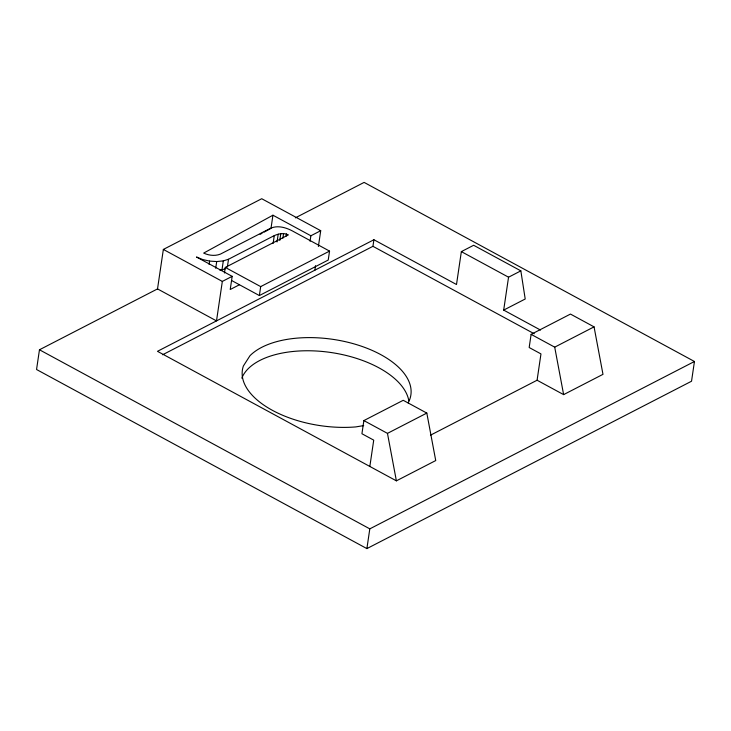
<?xml version="1.0" encoding="UTF-8"?>
<svg xmlns="http://www.w3.org/2000/svg" width="731" height="731" viewBox="0 0 731 731"><rect width="100%" height="100%" fill="white"/><g stroke="black" fill="none" stroke-linecap="round" stroke-linejoin="round"><path stroke-width="1.1" d="M318.387 246.493L320.717 230.704L261.725 198.722L163.351 249.435L157.521 288.909L39.465 349.774L36.55 369.511L366.889 548.597L691.535 381.226L694.45 361.489L364.111 182.403L295.342 217.856M209.112 264.439L209.605 261.086L216.705 261.552L223.311 260.885L228.511 259.249L274.271 235.601C278.584 233.719 284.048 232.595 288.389 234.889L225.294 267.418L224.472 273.01M215.718 268.268L216.705 261.552M219.793 270.059L221.996 269.83L223.311 260.885M209.605 261.086L202.651 259.523L196.502 257.01L232.175 276.345L222.334 281.417L216.504 320.891L157.521 288.909M227.35 267.08L228.511 259.249M232.175 276.345L230.228 289.503L239.311 284.825M231.837 280.631L259.368 295.552L260.684 286.607L329.553 251.099L294.164 231.91C286.936 227.725 277.405 224.545 269.538 228.785L220.406 254.114C215.015 256.261 208.838 255.484 203.666 253.09L272.937 215.206L310.876 235.775L320.717 230.704M272.937 215.206L271 228.364L264.046 232.166M273.12 243.432L274.271 235.601M277.04 241.961L278.2 234.13M279.781 240.462L280.777 233.756M282.888 238.151L283.546 233.682M286.077 236.15L286.406 233.911M310.063 241.257L310.876 235.775M314.887 270.168L315.554 265.664M329.553 251.099L328.228 260.044L259.368 295.552M162.574 354.773L372.938 246.32L373.916 239.741L456.5 284.514L461.352 251.619L473.651 245.278L520.847 270.863L525.205 299.006L503.686 310.099L540.501 330.056M373.916 239.741L157.476 351.319L396.385 480.843L435.731 460.557L426.813 413.088L403.22 400.296L363.874 420.581L361.927 433.739L373.724 440.135L369.84 466.451M366.889 548.597L369.804 528.86L694.45 361.489M503.686 310.099L508.548 277.204L520.847 270.863M537.084 380.23L563.628 394.621L602.984 374.336L594.056 326.867L570.463 314.074L531.117 334.359L529.171 347.517L540.967 353.914L537.084 380.23L430.504 435.173M260.081 234.331L262.063 233.253M363.874 420.581L387.467 433.373L426.813 413.088M531.117 334.359L554.71 347.152L594.056 326.867M221.996 269.83L225.111 268.853M363.682 425.606L355.778 426.913A85.162 43.604 8.4 0 1 243.386 365.984L249.956 355.741A85.162 43.604 8.4 0 1 355.595 344.347A85.162 43.604 8.4 0 1 408.136 402.9M461.352 251.619L508.548 277.204M372.938 246.32L534.215 333.756M225.294 267.418L260.684 286.607M163.351 249.435L222.334 281.417M39.465 349.774L369.804 528.86M554.71 347.152L563.628 394.621M387.467 433.373L396.385 480.843M241.806 378.155A85.162 43.604 8.4 0 1 329.114 352.241A85.162 43.604 8.4 0 1 408.83 400.807"/></g></svg>
